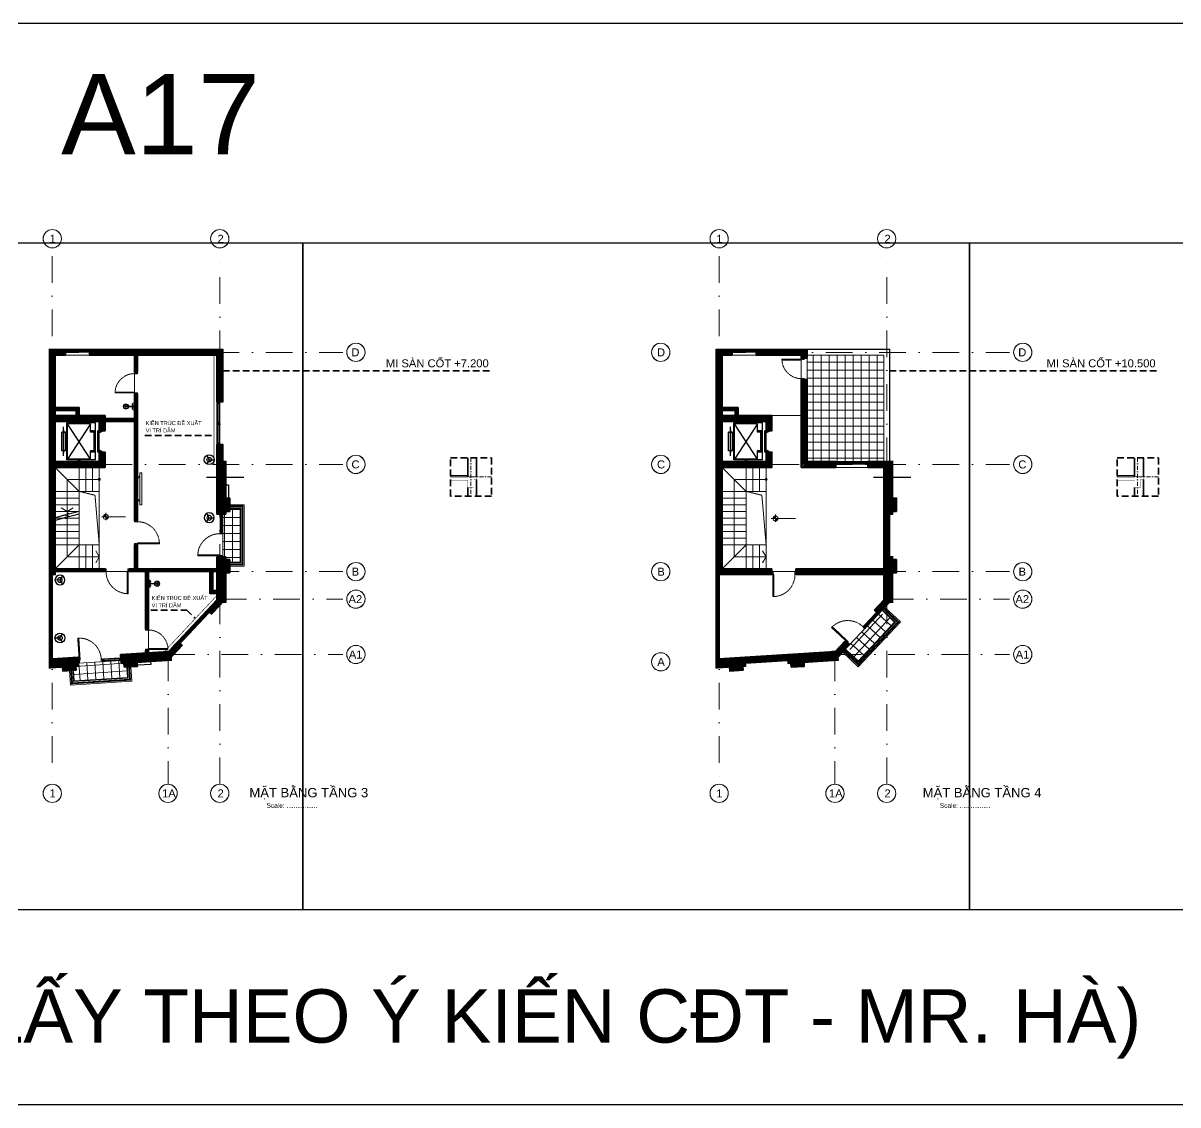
# Model space of a CAD drawing. Header units: millimetres. Extents: x -507089 to 1145492, y -1925330 to 49778.
# Drawn here: x 285213 to 328504, y -207316 to -166770 of the extents above; entities that cross this region are included whole.
import ezdxf
from ezdxf.enums import TextEntityAlignment as Align

# ---------------------------------------------------------------- set-up
doc = ezdxf.new("R2010")
doc.units = ezdxf.units.MM
doc.header["$MEASUREMENT"] = 0
doc.set_wipeout_variables(frame=1)
for name, pattern in [('DASHDOT', [1, 0.5, -0.25, 0, -0.25]), ('DASHED2', [0.375, 0.25, -0.125]), ('HIDDEN', [0.75, 0.5, -0.25])]:
    doc.linetypes.add(name, pattern=pattern)
doc.layers.get('Defpoints').update_dxf_attribs({"color": 6})
for name, color, linetype in [('8', 8, 'Continuous'), ('A-NOITHAT', 252, 'Continuous'), ('Noi that', 252, 'Continuous')]:
    doc.layers.add(name, color=color, linetype=linetype)
for name, color, linetype, lineweight in [('A-_FURT----_NOITHAT', 35, 'Continuous', 5), ('A-COT VACH', 2, 'Continuous', 35), ('A-CUA', 25, 'Continuous', 5), ('A-DIM', 251, 'Continuous', 15), ('A-HATCH', 251, 'Continuous', 5), ('A-HOAN THIEN VUA', 144, 'Continuous', 5), ('A-KY HIEU', 34, 'Continuous', 20), ('A-NET CAT', 214, 'Continuous', 30), ('A-NET KHUAT', 250, 'HIDDEN', 9), ('A-NET MANH', 8, 'Continuous', 9), ('A-NET THAY', 125, 'Continuous', 18), ('A-NOI THAT', 44, 'Continuous', 9), ('A-THIET BI WC', 152, 'Continuous', 9), ('A-TRUC', 251, 'DASHDOT', 5), ('A-TUONG', 7, 'Continuous', 35), ('E-NoiThat', 32, 'Continuous', 9)]:
    doc.layers.add(name, color=color, linetype=linetype, lineweight=lineweight)
doc.layers.add('LUOI GIONG', color=160, linetype='Continuous', plot=False)
doc.layers.get('A-DIM').off()
doc.layers.get('A-NOI THAT').off()
doc.styles.add('A1-arial', font='arial.ttf', dxfattribs={"width": 0.8})
doc.styles.get("Standard").update_dxf_attribs({"font": 'arial.ttf'})

# ---------------------------------------------------------------- blocks, each defined once
blk = doc.blocks.new('cot 220')
at = {"layer": 'A-COT VACH'}
h = blk.add_hatch(color=251, dxfattribs=at)
h.dxf.hatch_style = 1
h.paths.add_polyline_path([(110, 110), (-110, 110), (-110, -110), (110, -110)])
blk.add_lwpolyline([(-110, -110), (110, -110), (110, 110), (-110, 110)], close=True, dxfattribs=at)
blk = doc.blocks.new('AP11B2')
at = {"layer": 'A-NOITHAT'}
for p, q in [((558, 1417), (-568, 1417)), ((-435, 1392), (-435, 1442)), ((-385, 1392), (-385, 1442)), ((-335, 1442), (-385, 1442)), ((-335, 1392), (-385, 1392)), ((360, 1492), (-360, 1492)), ((-360, 1342), (-360, 1492)), ((-335, 1392), (-335, 1442)), ((385, 1442), (335, 1442)), ((335, 1392), (335, 1442)), ((385, 1392), (335, 1392)), ((360, 1342), (360, 1492)), ((385, 1392), (385, 1442)), ((435, 1392), (435, 1442)), ((-725, 166), (-725, 1292)), ((725, 1292), (-725, 1292)), ((-695, 366), (-695, 1262)), ((695, 1262), (-695, 1262)), ((695, 366), (-695, 1262)), ((-695, 366), (695, 1262)), ((360, 1342), (-360, 1342)), ((695, 366), (695, 1262)), ((725, 166), (725, 1292)), ((-850, 757), (-850, 857)), ((-750, 807), (-850, 807)), ((-750, 757), (-750, 857)), ((750, 757), (750, 857)), ((750, 807), (850, 807)), ((850, 757), (850, 857)), ((725, 166), (-725, 166)), ((-360, 366), (-695, 366)), ((-420, 246), (-420, 366)), ((-360, 246), (-420, 246)), ((417, 226), (-417, 226)), ((-417, 186), (-417, 226)), ((417, 186), (-417, 186)), ((417, 79), (-417, 79)), ((-417, 39), (-417, 79)), ((417, 39), (-417, 39)), ((-407, -67), (-407, 25)), ((-367, 25), (-407, 25)), ((-360, 246), (-360, 366)), ((-357, -15), (-357, 15)), ((0, 186), (0, 226)), ((0, 39), (0, 79)), ((357, -15), (357, 15)), ((695, 366), (360, 366)), ((360, 246), (360, 366)), ((420, 246), (360, 246)), ((407, 25), (367, 25)), ((407, -67), (407, 25)), ((417, 186), (417, 226)), ((417, 39), (417, 79)), ((420, 246), (420, 366)), ((-387, -77), (-397, -77)), ((-377, -67), (-377, -25)), ((-367, -25), (-377, -25)), ((377, -25), (367, -25)), ((377, -67), (377, -25)), ((397, -77), (387, -77))]:
    blk.add_line(p, q, dxfattribs=at)
for centre, start, end in [((-367, 15), 0, 90), ((367, 15), 90, 180), ((-397, -67), 180, 270), ((-387, -67), 270, 0), ((-367, -15), 270, 0), ((367, -15), 180, 270), ((387, -67), 180, 270), ((397, -67), 270, 0)]:
    blk.add_arc(centre, 10, start, end, dxfattribs=at)
for p in [(-900, 0), (900, 0)]:
    blk.add_point(p, dxfattribs=at)
blk = doc.blocks.new('cum tm 2')
at = {"layer": 'A-NET THAY'}
blk.add_line((-1650, -1370), (-1650, -570), dxfattribs=at)
at = {"layer": 'A-TUONG'}
for points in [[(0, 0), (-1870, 0), (-1870, -570), (-1650, -570), (-1650, -220), (0, -220)], [(0, -1720), (-1650, -1720), (-1650, -1370), (-1870, -1370), (-1870, -1940), (0, -1940)]]:
    blk.add_lwpolyline(points, dxfattribs=at)
at = {"layer": 'E-NoiThat', "xscale": 0.9583333333333351, "yscale": 0.9583333333333351, "zscale": 0.9583333333333351, "rotation": 270}
blk.add_blockref('AP11B2', (-1674, -970), dxfattribs=at)
blk = doc.blocks.new('*U193')
at = {"layer": 'A-CUA', "color": 32}
for points in [[(60, -40), (45, -40), (45, -18), (0, -18), (0, -40), (0, -40), (0, -82), (0, -82), (0, -103), (45, -103), (45, -82), (60, -82)], [(30, -82), (60, -82), (60, -40), (30, -40)], [(443, -82), (413, -82), (413, -40), (443, -40)], [(473, -82), (457, -82), (457, -40), (473, -40), (473, -18), (427, -18), (427, -40), (443, -40), (443, -82), (427, -82), (427, -103), (473, -103)], [(457, -82), (487, -82), (487, -40), (457, -40)], [(840, -40), (855, -40), (855, -18), (900, -18), (900, -40), (900, -40), (900, -82), (900, -82), (900, -103), (855, -103), (855, -82), (840, -82)], [(870, -82), (840, -82), (840, -40), (870, -40)]]:
    blk.add_lwpolyline(points, close=True, dxfattribs=at)
at = {"layer": 'A-CUA', "color": 37, "lineweight": -2}
for points in [[(45, -18), (427, -18), (427, -40), (45, -40)], [(45, -82), (427, -82), (427, -103), (45, -103)], [(855, -18), (473, -18), (473, -40), (855, -40)], [(855, -82), (473, -82), (473, -103), (855, -103)]]:
    blk.add_lwpolyline(points, close=True, dxfattribs=at)
blk = doc.blocks.new('44')
at = {"layer": '8', "linetype": 'ByBlock'}
for p, q in [((1394251, -169937), (1394364, -169838)), ((1394364, -169838), (1394335, -169691)), ((1394364, -169838), (1394506, -169887))]:
    blk.add_line(p, q, dxfattribs=at)
at = {"layer": 'Noi that'}
for radius in [150, 70]:
    blk.add_circle((1394364, -169838), radius, dxfattribs=at)
blk = doc.blocks.new('cum giuopng ngu 2')
for p, q in [((-408, 768), (-672, 624)), ((-672, 624), (-191, 0)), ((-568, 497), (-568, 240)), ((-191, 0), (-408, 768)), ((-191, -768), (-191, 768)), ((-672, -624), (-191, 0)), ((-520, 192), (-425, 192)), ((-191, 0), (-408, -768)), ((-378, 240), (-378, 265)), ((-568, -497), (-568, -240)), ((-520, -192), (-425, -192)), ((-378, -240), (-378, -265)), ((-408, -768), (-672, -624))]:
    blk.add_line(p, q)
at = {"color": 0}
for points in [[(-575, 1375), (0, 1375), (0, 800), (-575, 800)], [(0, -800), (0, 800), (-2000, 800), (-2000, -800)], [(-575, -1375), (0, -1375), (0, -800), (-575, -800)]]:
    blk.add_lwpolyline(points, close=True, dxfattribs=at)
blk.add_lwpolyline([(-32, -768), (-32, 768), (-1968, 768), (-1968, -768)], close=True)
for centre, start, end in [((-520, 240), 180, 270), ((-425, 240), 270, 0), ((-520, -240), 90, 180), ((-425, -240), 0, 90)]:
    blk.add_arc(centre, 47.6, start, end)
for p, xscale, yscale, zscale, rotation in [((539614, 1654274), 1.238095236366831, 1.238095236366831, 1.238095236366831, 258.8584858480441), ((539614, -1654274), -1.23809523636683, 1.23809523636683, 1.23809523636683, 281.1415141519559)]:
    blk.add_blockref('44', p, dxfattribs=dict(xscale=xscale, yscale=yscale, zscale=zscale, rotation=rotation))
blk = doc.blocks.new('*U192')
blk.add_line((70, -100), (70, -1000))
for points in [[(0, 147), (60, 147), (60, 40), (50, 40), (50, 0), (0, 0)], [(50, 0), (50, -1100), (90, -1100), (90, 0)], [(1200, 147), (1140, 147), (1140, 40), (1150, 40), (1150, 0), (1200, 0)], [(50, -100), (90, -100), (90, -1000), (50, -1000)]]:
    blk.add_lwpolyline(points, close=True)
at = {"linetype": 'HIDDEN'}
blk.add_arc((50, 0), 1100, 270, 0, dxfattribs=at)
blk = doc.blocks.new('*U195')
blk.add_line((-70, 100), (-70, 867))
for points in [[(-50, 0), (-50, 967), (-90, 967), (-90, 0)], [(-50, 100), (-90, 100), (-90, 867), (-50, 867)], [(-1067, -147), (-1007, -147), (-1007, -40), (-1017, -40), (-1017, 0), (-1067, 0)], [(0, -147), (-60, -147), (-60, -40), (-50, -40), (-50, 0), (0, 0)]]:
    blk.add_lwpolyline(points, close=True)
at = {"linetype": 'HIDDEN'}
blk.add_arc((-50, 0), 967, 90, 180, dxfattribs=at)
blk = doc.blocks.new('A$C2A980E36')
at = {"layer": 'A-THIET BI WC', "ltscale": 0.5}
blk.add_lwpolyline([(160, 60), (160, 30, -0.414214), (150, 20), (-150, 20, -0.414214), (-160, 30), (-160, 60, -0.414214), (-150, 70), (150, 70, -0.414214)], format="xyb", close=True, dxfattribs=at)
blk.add_lwpolyline([(-10, 0), (10, 0), (10, 400), (-10, 400)], close=True, dxfattribs=at)
for centre, radius in [((0, 400), 125), ((-85, 90), 20), ((0, 400), 100), ((0, 400), 50), ((85, 90), 20)]:
    blk.add_circle(centre, radius, dxfattribs=at)
blk = doc.blocks.new('*U200')
at = {"layer": 'A-CUA', "color": 32}
for points in [[(60, -40), (45, -40), (45, -18), (0, -18), (0, -40), (0, -40), (0, -82), (0, -82), (0, -103), (45, -103), (45, -82), (60, -82)], [(30, -82), (60, -82), (60, -40), (30, -40)], [(792, -82), (762, -82), (762, -40), (792, -40)], [(822, -82), (807, -82), (807, -40), (822, -40), (822, -18), (777, -18), (777, -40), (792, -40), (792, -82), (777, -82), (777, -103), (822, -103)], [(807, -82), (837, -82), (837, -40), (807, -40)], [(1540, -40), (1555, -40), (1555, -18), (1600, -18), (1600, -40), (1600, -40), (1600, -82), (1600, -82), (1600, -103), (1555, -103), (1555, -82), (1540, -82)], [(1570, -82), (1540, -82), (1540, -40), (1570, -40)]]:
    blk.add_lwpolyline(points, close=True, dxfattribs=at)
at = {"layer": 'A-CUA', "color": 37, "lineweight": -2}
for points in [[(45, -18), (777, -18), (777, -40), (45, -40)], [(45, -82), (777, -82), (777, -103), (45, -103)], [(1555, -18), (822, -18), (822, -40), (1555, -40)], [(1555, -82), (822, -82), (822, -103), (1555, -103)]]:
    blk.add_lwpolyline(points, close=True, dxfattribs=at)
blk = doc.blocks.new('MC COT DAP MAT NGOAI 500X110')
blk.add_wipeout([(0, 0), (500, 0), (500, -150), (0, -150)]).dxf.layer = 'A-TUONG'
at = {"layer": 'A-HATCH'}
h = blk.add_hatch(dxfattribs=at)
h.set_pattern_fill('ANSI31', color=256, scale=300)
h.paths.add_polyline_path([(0, 0), (500, 0), (500, -150), (0, -150)])
at = {"layer": 'A-TUONG'}
blk.add_lwpolyline([(0, -150), (500, -150), (500, 0), (0, 0)], close=True, dxfattribs=at)
blk = doc.blocks.new('*U175')
blk.add_line((70, 100), (70, 1000))
for points in [[(50, 0), (50, 1100), (90, 1100), (90, 0)], [(50, 100), (90, 100), (90, 1000), (50, 1000)], [(0, -147), (60, -147), (60, -40), (50, -40), (50, 0), (0, 0)], [(1200, -147), (1140, -147), (1140, -40), (1150, -40), (1150, 0), (1200, 0)]]:
    blk.add_lwpolyline(points, close=True)
at = {"linetype": 'HIDDEN'}
blk.add_arc((50, 0), 1100, 0, 90, dxfattribs=at)
blk = doc.blocks.new('*U173')
at = {"layer": 'A-CUA', "color": 32}
for points in [[(60, -40), (45, -40), (45, -18), (0, -18), (0, -40), (0, -40), (0, -82), (0, -82), (0, -103), (45, -103), (45, -82), (60, -82)], [(30, -82), (60, -82), (60, -40), (30, -40)], [(640, -40), (655, -40), (655, -18), (700, -18), (700, -40), (700, -40), (700, -82), (700, -82), (700, -103), (655, -103), (655, -82), (640, -82)], [(670, -82), (640, -82), (640, -40), (670, -40)]]:
    blk.add_lwpolyline(points, close=True, dxfattribs=at)
at = {"layer": 'A-CUA', "color": 37, "lineweight": -2}
for points in [[(45, -18), (655, -18), (655, -40), (45, -40)], [(45, -82), (655, -82), (655, -103), (45, -103)]]:
    blk.add_lwpolyline(points, close=True, dxfattribs=at)
blk = doc.blocks.new('BAN CONG T3')
at = {"layer": 'A-NET THAY'}
blk.add_line((600, 110), (2203, 110), dxfattribs=at)
at = {"layer": 'A-TUONG'}
for p, q in [((600, 0), (600, 220)), ((2200, 0), (2200, 220))]:
    blk.add_line(p, q, dxfattribs=at)
at = {"layer": 'A-NET THAY', "xscale": -0.9999999999999999, "rotation": 0.004576705310979466}
blk.add_blockref('MC COT DAP MAT NGOAI 500X110', (500, 0), dxfattribs=at)
at = {"layer": 'A-NET THAY', "rotation": 0.004576705182281501}
blk.add_blockref('MC COT DAP MAT NGOAI 500X110', (2300, 0), dxfattribs=at)
at = {"layer": 'A-HATCH', "ltscale": 100}
h = blk.add_hatch(dxfattribs=at)
h.set_pattern_fill('_USER', color=251, scale=300, angle=90.3567, double=1, pattern_type=0)
h.set_pattern_definition([(90.357, (2200, 0.18), (-299.994, -1.87), []), (180.357, (2200, 0.18), (1.87, -299.994), [])])
h.paths.add_polyline_path([(400, -150), (500, -150), (500, 0), (500, 110), (600, 110), (2200, 110), (2300, 110), (2300, 0), (2300, -110), (2400, -110), (2400, -540), (400, -540)])
at = {"layer": 'A-NET KHUAT', "ltscale": 0.5}
blk.add_lwpolyline([(2500, -150), (2500, -640), (300, -640), (300, -150)], dxfattribs=at)
at = {"layer": 'A-NET MANH'}
for points in [[(2475, -150), (2475, -615), (325, -615), (325, -150)], [(2425, -150), (2425, -565), (375, -565), (375, -150)]]:
    blk.add_lwpolyline(points, dxfattribs=at)
at = {"layer": 'A-NET THAY'}
for points in [[(2550, -150), (2550, -690), (250, -690), (250, -150)], [(2400, -150), (2400, -540), (400, -540), (400, -150)]]:
    blk.add_lwpolyline(points, dxfattribs=at)
at = {"layer": 'Defpoints', "color": 1}
blk.add_lwpolyline([(2800, 0), (3300, 0), (3300, -110), (2800, -110), (2800, 0)], dxfattribs=at)
at = {"layer": 'A-CUA', "extrusion": (0, 0, -1), "xscale": -0.7500000000000003, "yscale": 0.7500000000000006, "zscale": -0.7500000000000003, "rotation": 359.9954232972851}
blk.add_blockref('*U175', (-600, 220), dxfattribs=at)
at = {"layer": 'A-CUA', "xscale": -0.9999999999999999, "rotation": 180.0045767027148}
blk.add_blockref('*U173', (1500, 104), dxfattribs=at)
blk = doc.blocks.new('A$C263B7D15')
at = {"layer": 'E-NoiThat', "ltscale": 0.5}
for p, q in [((-600, 70), (-600, 140)), ((-600, 140), (600, 140)), ((600, 70), (-600, 70)), ((-387, 0), (-485, 70)), ((387, 0), (-387, 0)), ((387, 0), (485, 70)), ((600, 140), (600, 70))]:
    blk.add_line(p, q, dxfattribs=at)
blk = doc.blocks.new('*U196')
blk.add_line((-100, 70), (-1000, 70))
for points in [[(147, 1200), (147, 1140), (40, 1140), (40, 1150), (0, 1150), (0, 1200)], [(0, 50), (-1100, 50), (-1100, 90), (0, 90)], [(-100, 50), (-100, 90), (-1000, 90), (-1000, 50)], [(147, 0), (147, 60), (40, 60), (40, 50), (0, 50), (0, 0)]]:
    blk.add_lwpolyline(points, close=True)
at = {"linetype": 'HIDDEN'}
blk.add_arc((0, 50), 1100, 90, 180, dxfattribs=at)
blk = doc.blocks.new('*U197')
blk.add_line((100, 70), (867, 70))
for points in [[(-147, 1067), (-147, 1007), (-40, 1007), (-40, 1017), (0, 1017), (0, 1067)], [(-147, 0), (-147, 60), (-40, 60), (-40, 50), (0, 50), (0, 0)], [(0, 50), (967, 50), (967, 90), (0, 90)], [(100, 50), (100, 90), (867, 90), (867, 50)]]:
    blk.add_lwpolyline(points, close=True)
at = {"linetype": 'HIDDEN'}
blk.add_arc((0, 50), 967, 360, 90, dxfattribs=at)
blk = doc.blocks.new('*U203')
blk.add_line((-70, -100), (-70, -1000))
for points in [[(-1200, 147), (-1140, 147), (-1140, 40), (-1150, 40), (-1150, 0), (-1200, 0)], [(0, 147), (-60, 147), (-60, 40), (-50, 40), (-50, 0), (0, 0)], [(-50, 0), (-50, -1100), (-90, -1100), (-90, 0)], [(-50, -100), (-90, -100), (-90, -1000), (-50, -1000)]]:
    blk.add_lwpolyline(points, close=True)
at = {"linetype": 'HIDDEN'}
blk.add_arc((-50, 0), 1100, 180, 270, dxfattribs=at)
blk = doc.blocks.new('*U201')
blk.add_line((100, -70), (867, -70))
for points in [[(-147, 0), (-147, -60), (-40, -60), (-40, -50), (0, -50), (0, 0)], [(0, -50), (967, -50), (967, -90), (0, -90)], [(100, -50), (100, -90), (867, -90), (867, -50)], [(-147, -1067), (-147, -1007), (-40, -1007), (-40, -1017), (0, -1017), (0, -1067)]]:
    blk.add_lwpolyline(points, close=True)
at = {"linetype": 'HIDDEN'}
blk.add_arc((0, -50), 967, 270, 0, dxfattribs=at)
blk = doc.blocks.new('*U194')
at = {"layer": 'A-CUA', "color": 32}
for points in [[(60, -40), (45, -40), (45, -18), (0, -18), (0, -40), (0, -40), (0, -82), (0, -82), (0, -103), (45, -103), (45, -82), (60, -82)], [(30, -82), (60, -82), (60, -40), (30, -40)], [(593, -82), (563, -82), (563, -40), (593, -40)], [(623, -82), (607, -82), (607, -40), (623, -40), (623, -18), (577, -18), (577, -40), (593, -40), (593, -82), (577, -82), (577, -103), (623, -103)], [(607, -82), (637, -82), (637, -40), (607, -40)], [(1140, -40), (1155, -40), (1155, -18), (1200, -18), (1200, -40), (1200, -40), (1200, -82), (1200, -82), (1200, -103), (1155, -103), (1155, -82), (1140, -82)], [(1170, -82), (1140, -82), (1140, -40), (1170, -40)]]:
    blk.add_lwpolyline(points, close=True, dxfattribs=at)
at = {"layer": 'A-CUA', "color": 37, "lineweight": -2}
for points in [[(45, -18), (577, -18), (577, -40), (45, -40)], [(45, -82), (577, -82), (577, -103), (45, -103)], [(1155, -18), (623, -18), (623, -40), (1155, -40)], [(1155, -82), (623, -82), (623, -103), (1155, -103)]]:
    blk.add_lwpolyline(points, close=True, dxfattribs=at)
blk = doc.blocks.new('Drawing Title - Metric')
at = {"style": 'A1-arial', "flags": 8}
blk.add_attdef('VIEWNAME', text='', height=4, dxfattribs=at).set_placement((25.62, -12.99), align=Align.BOTTOM_LEFT)
blk.add_attdef('VPSCALE', text='', height=2, dxfattribs=at).set_placement((54.7, -14.31), align=Align.TOP_RIGHT)
blk = doc.blocks.new('cotMB')
h = blk.add_hatch(color=256)
h.paths.add_polyline_path([(0, 156, 0.414214), (-156, 0), (0, 0)])
h.paths.add_polyline_path([(156, 0), (0, 0), (0, -156, 0.414214)])
for p, q in [((-256, 0), (1244, 0)), ((0, 256), (0, -206))]:
    blk.add_line(p, q)
blk.add_circle((0, 0), 156)
at = {"color": 6, "style": 'A1-arial'}
for tag, p in [('%%P0.000', (200, 85)), ('-0.050', (200, -317))]:
    blk.add_attdef(tag, p, '', height=250, dxfattribs=at)
blk = doc.blocks.new('Tag - Metric')
blk.add_lwpolyline([(0, 3.44), (-1.1, 3.26), (-2.06, 2.76), (-2.71, 2.12), (-3.13, 1.43), (-3.37, 0.73), (-3.44, 0), (-3.3, -0.99), (-2.83, -1.96), (-2.11, -2.72), (-1.16, -3.24), (0, -3.44), (1.28, -3.19), (2.29, -2.57), (2.96, -1.75), (3.33, -0.88), (3.44, 0), (3.34, 0.84), (3.08, 1.53), (2.65, 2.2), (1.84, 2.91), (1.07, 3.27), (0, 3.44)], close=True)
blk.add_circle((0, 0), 3.44)
at = {"style": 'A1-arial', "flags": 8}
blk.add_attdef('1', text='', height=3, dxfattribs=at).set_placement((0, 0), align=Align.MIDDLE_CENTER)

msp = doc.modelspace()

# ---------------------------------------------------------------- hatches: boundary and pattern name
at = {"layer": 'A-HATCH'}
h = msp.add_hatch(dxfattribs=at)
h.set_pattern_fill('ANSI31', color=256, scale=300)
h.set_pattern_definition([(45, (292707.135, -183648.953), (-26.5165, 26.5165), [])])
h.paths.add_polyline_path([(292807, -183200), (292697, -183200), (292697, -182570), (292477, -182570), (292477, -185170), (292807, -185170)])
h.paths.add_polyline_path([(286417, -179220), (286797, -179220), (286797, -179000), (286197, -179000), (286197, -190828), (286197, -190938), (287294, -190868), (287281, -190649), (287274, -190539), (286307, -190600), (286307, -187440), (286417, -187440)])
h.paths.add_polyline_path([(292697, -179000), (287697, -179000), (287697, -179220), (292477, -179220), (292477, -180970), (292697, -180970)])
h.paths.add_polyline_path([(289497, -179220), (289387, -179220), (289387, -179870), (289497, -179870)], flags=17)
h.paths.add_polyline_path([(288287, -181480), (286417, -181480), (286417, -181700), (288067, -181700), (288067, -182050), (288287, -182050)])
h.paths.add_polyline_path([(289497, -180670), (289387, -180670), (289387, -181590), (288287, -181590), (288287, -181700), (289387, -181700), (289387, -185420), (289497, -185420)])
h.paths.add_polyline_path([(287317, -181180), (286417, -181180), (286417, -181290), (287207, -181290), (287207, -181480), (287317, -181480)])
h.paths.add_polyline_path([(288287, -182850), (288067, -182850), (288067, -183200), (286417, -183200), (286417, -183420), (288287, -183420)])
h.paths.add_polyline_path([(288287, -187220), (286417, -187220), (286417, -187330), (288287, -187330)])
h.paths.add_polyline_path([(292477, -187220), (289187, -187220), (289187, -187330), (289807, -187330), (289807, -189480), (289917, -189480), (289917, -187330), (292477, -187330)])
h.paths.add_polyline_path([(289497, -186320), (289387, -186320), (289387, -187220), (289497, -187220)])
h.paths.add_polyline_path([(292807, -186770), (292587, -186770), (292477, -186770), (292477, -188387), (292115, -188773), (292276, -188923), (292697, -188474), (292807, -188474)])
h.paths.add_polyline_path([(292327, -187330), (292217, -187330), (292217, -188150), (292477, -188150), (292477, -188040), (292327, -188040)], flags=17)
h.paths.add_polyline_path([(290759, -190539), (291181, -190090), (291020, -189939), (290658, -190325), (288870, -190438), (288891, -190767), (290766, -190649)])
h.paths.add_polyline_path([(289917, -190280), (289807, -190280), (289807, -190379), (289917, -190372)], flags=17)
h = msp.add_hatch(dxfattribs=at)
h.set_pattern_fill('ANSI31', color=256, scale=300)
h.paths.add_polyline_path([(311417, -179220), (311797, -179220), (311797, -179000), (311197, -179000), (311197, -190828), (311197, -190938), (312294, -190868), (312274, -190539), (311307, -190600), (311307, -187440), (311417, -187440)])
h.paths.add_polyline_path([(313287, -187220), (311417, -187220), (311417, -187440), (313287, -187440)])
h.paths.add_polyline_path([(317477, -187220), (314187, -187220), (314187, -187440), (317477, -187440)])
h.paths.add_polyline_path([(316181, -190090), (316020, -189939), (315658, -190325), (313870, -190438), (313891, -190767), (315766, -190649), (315759, -190539)])
h.paths.add_polyline_path([(313870, -190438), (312274, -190539), (312287, -190759), (313884, -190657)])
h.paths.add_polyline_path([(317807, -186770), (317697, -186770), (317697, -185170), (317807, -185170), (317807, -183200), (317697, -183200), (316877, -183200), (316877, -183420), (317477, -183420), (317477, -185170), (317477, -186770), (317477, -188387), (317115, -188773), (317276, -188923), (317697, -188474), (317807, -188474)])
h.paths.add_polyline_path([(315677, -183200), (314607, -183200), (314607, -180130), (314387, -180130), (314387, -183420), (315677, -183420)])
h.paths.add_polyline_path([(313287, -182850), (313067, -182850), (313067, -183200), (311417, -183200), (311417, -183420), (313287, -183420)])
h.paths.add_polyline_path([(313287, -181480), (311417, -181480), (311417, -181700), (313067, -181700), (313067, -182050), (313287, -182050)])
h.paths.add_polyline_path([(312017, -181180), (311417, -181180), (311417, -181290), (311907, -181290), (311907, -181480), (312017, -181480)], flags=17)
h.paths.add_polyline_path([(314607, -179000), (312697, -179000), (312697, -179220), (314387, -179220), (314387, -179330), (314607, -179330)])
h = msp.add_hatch(dxfattribs=at)
h.set_pattern_fill('SQRTMPLT', color=256, scale=300, pattern_type=2)
h.set_pattern_definition([(0, (106029.8, 84820.52), (0, 300), []), (90, (106029.8, 84820.52), (-300, 2e-14), [])])
h.paths.add_polyline_path([(317477, -179220), (314607, -179220), (314607, -179330), (314607, -180130), (314607, -183200), (317477, -183200)])
at = {"layer": 'A-HATCH', "ltscale": 100}
h = msp.add_hatch(dxfattribs=at)
h.set_pattern_fill('_USER', color=251, scale=300, angle=137.1616, double=1, pattern_type=0)
h.set_pattern_definition([(137.162, (317355.9, -188998.6), (-203.98, -219.982), []), (227.162, (317355.9, -188998.6), (219.982, -203.98), [])])
h.paths.add_polyline_path([(317344, -188850), (316112, -190163), (316302, -190341), (316233, -190414), (316518, -190681), (317886, -189222), (317573, -188928), (317505, -189001)])

# ---------------------------------------------------------------- linework, layer by layer
at = {"layer": 'A-HOAN THIEN VUA'}
for points in [[(301233, -183727), (301883, -183727), (301883, -183777), (301233, -183777)], [(326233, -183727), (326883, -183727), (326883, -183777), (326233, -183777)]]:
    msp.add_lwpolyline(points, dxfattribs=at)
at = {"layer": 'A-NET CAT', "const_width": 10}
for points in [[(301233, -183777), (302213, -183777), (302213, -183877), (302103, -183877), (302103, -184177), (301883, -184177), (301883, -183897), (301233, -183897)], [(326233, -183777), (327213, -183777), (327213, -183877), (327103, -183877), (327103, -184177), (326883, -184177), (326883, -183897), (326233, -183897)]]:
    msp.add_lwpolyline(points, dxfattribs=at)
at = {"layer": 'A-NET CAT'}
for points in [[(287317, -185070), (286914, -185178), (286901, -185130), (286831, -185252), (286818, -185204), (286418, -185311)], [(287317, -185170), (286914, -185278), (286901, -185230), (286831, -185352), (286818, -185304), (286418, -185411)]]:
    msp.add_lwpolyline(points, dxfattribs=at)
at = {"layer": 'A-NET KHUAT', "ltscale": 0.5}
for points in [[(288067, -186320), (287908, -184467), (287317, -184320)], [(313067, -186320), (312908, -184467), (312317, -184320)], [(317481, -188705), (318028, -189218), (316522, -190822), (315975, -190309)]]:
    msp.add_lwpolyline(points, dxfattribs=at)
at = {"layer": 'A-NET MANH'}
for points in [[(317464, -188723), (317992, -189219), (316521, -190787), (315992, -190290)], [(317430, -188759), (317922, -189221), (316519, -190716), (316027, -190254)]]:
    msp.add_lwpolyline(points, dxfattribs=at)
at = {"layer": 'A-NET THAY'}
for p, q in [((287697, -179000), (286797, -179000)), ((286797, -179220), (287697, -179220)), ((312697, -179000), (311797, -179000)), ((311797, -179220), (312697, -179220)), ((314387, -180130), (314387, -179330)), ((314607, -180130), (314607, -179330)), ((289387, -180670), (289387, -179870)), ((313287, -181480), (314387, -181480)), ((287317, -184320), (286417, -183420)), ((287317, -183420), (287317, -187220)), ((287567, -183420), (287567, -184320)), ((287817, -183420), (287817, -184320)), ((288067, -183420), (288067, -184320)), ((312317, -184320), (311417, -183420)), ((312317, -183420), (312317, -187220)), ((312567, -183420), (312567, -184320)), ((312817, -183420), (312817, -184320)), ((313067, -183420), (313067, -184320)), ((316877, -183200), (315677, -183200)), ((315677, -183420), (316877, -183420)), ((288067, -184320), (286417, -184320)), ((288067, -186320), (288067, -184320)), ((313067, -184320), (311417, -184320)), ((313067, -186320), (313067, -184320)), ((287317, -184570), (286417, -184570)), ((287317, -184820), (286417, -184820)), ((312317, -184570), (311417, -184570)), ((312317, -184820), (311417, -184820)), ((287317, -185070), (286417, -185070)), ((312317, -185070), (311417, -185070)), ((287317, -185320), (286417, -185320)), ((287317, -185570), (286417, -185570)), ((312317, -185320), (311417, -185320)), ((312317, -185570), (311417, -185570)), ((287317, -185820), (286417, -185820)), ((287317, -186070), (286417, -186070)), ((312317, -185820), (311417, -185820)), ((312317, -186070), (311417, -186070)), ((288067, -186320), (286417, -186320)), ((287317, -186320), (286417, -187220)), ((287567, -186320), (287567, -187220)), ((287817, -186320), (287817, -187220)), ((288067, -186320), (288067, -187220)), ((313067, -186320), (311417, -186320)), ((312317, -186320), (311417, -187220)), ((312567, -186320), (312567, -187220)), ((312817, -186320), (312817, -187220)), ((313067, -186320), (313067, -187220)), ((292115, -188773), (291020, -189939)), ((291100, -190015), (292196, -188848)), ((316181, -190090), (317276, -188923)), ((289917, -189480), (289917, -190280))]:
    msp.add_line(p, q, dxfattribs=at)
at = {"layer": 'A-NET THAY', "ltscale": 100}
for p, q in [((292477, -180970), (292477, -182570)), ((292587, -180970), (292587, -182570))]:
    msp.add_line(p, q, dxfattribs=at)
at = {"layer": 'A-NET THAY', "color": 251, "ltscale": 10}
for p, q in [((286867, -186770), (286867, -183870)), ((288067, -183870), (286867, -183870)), ((311867, -186770), (311867, -183870)), ((313067, -183870), (311867, -183870)), ((288067, -186770), (286867, -186770)), ((313067, -186770), (311867, -186770))]:
    msp.add_line(p, q, dxfattribs=at)
at = {"layer": 'A-NET THAY'}
for points in [[(317697, -183200), (317697, -179000), (314607, -179000)], [(317477, -183200), (317477, -179220), (314607, -179220)], [(317515, -188668), (318099, -189216), (316524, -190893), (315941, -190345)], [(317413, -188778), (317886, -189222), (316518, -190681), (316044, -190236)]]:
    msp.add_lwpolyline(points, dxfattribs=at)
at = {"layer": 'A-NET THAY', "ltscale": 10}
msp.add_lwpolyline([(286643, -184940), (286867, -185070), (287092, -184940)], dxfattribs=at)
at = {"layer": 'A-NET THAY', "color": 251, "ltscale": 10}
for points in [[(287937, -186546), (288067, -186770), (287937, -186994)], [(312937, -186546), (313067, -186770), (312937, -186994)]]:
    msp.add_lwpolyline(points, dxfattribs=at)
at = {"layer": 'A-NET THAY', "ltscale": 10}
for centre in [(288067, -183870), (313067, -183870)]:
    msp.add_circle(centre, 41.2, dxfattribs=at)
at = {"layer": 'A-TRUC', "ltscale": 2000}
for p, q in [((286307, -175500), (286307, -195297)), ((292587, -195297), (292587, -175500)), ((311307, -175500), (311307, -195297)), ((317587, -195297), (317587, -175500)), ((286307, -179110), (297197, -179110)), ((311307, -179110), (322197, -179110)), ((286307, -183310), (297197, -183310)), ((311307, -183310), (322197, -183310)), ((286307, -187330), (297197, -187330)), ((311307, -187330), (322197, -187330)), ((292587, -188360), (297197, -188360)), ((317587, -188360), (322197, -188360)), ((290647, -190435), (290647, -195297)), ((290647, -190435), (297197, -190435)), ((315647, -190435), (315647, -195297)), ((315647, -190435), (322197, -190435))]:
    msp.add_line(p, q, dxfattribs=at)
at = {"layer": 'A-TRUC', "linetype": 'DASHDOT', "ltscale": 300}
for p, q in [((301993, -183063), (301993, -184499)), ((326993, -183063), (326993, -184499)), ((302777, -183777), (301233, -183777)), ((327777, -183777), (326233, -183777))]:
    msp.add_line(p, q, dxfattribs=at)
at = {"layer": 'A-TUONG'}
for p, q in [((286797, -179000), (286797, -179220)), ((287697, -179000), (287697, -179220)), ((289387, -179870), (289387, -179220)), ((289497, -179220), (289497, -179870)), ((311797, -179000), (311797, -179220)), ((312697, -179000), (312697, -179220)), ((314387, -179330), (314387, -179220)), ((314607, -179000), (314607, -179330)), ((314607, -179330), (314387, -179330)), ((289497, -179870), (289387, -179870)), ((314607, -180130), (314387, -180130)), ((314387, -180130), (314387, -183420)), ((314607, -183200), (314607, -180130)), ((289497, -180670), (289387, -180670)), ((289387, -180670), (289387, -181590)), ((289497, -185420), (289497, -180670)), ((292477, -180970), (292697, -180970)), ((289387, -181590), (288287, -181590)), ((288287, -181700), (289387, -181700)), ((289387, -181700), (289387, -185420)), ((292477, -182570), (292697, -182570)), ((301883, -183063), (301883, -183777)), ((302213, -183063), (302213, -183777)), ((326883, -183063), (326883, -183777)), ((327213, -183063), (327213, -183777)), ((315677, -183420), (314387, -183420)), ((315677, -183200), (314607, -183200)), ((315677, -183200), (315677, -183420)), ((317697, -183200), (316877, -183200)), ((316877, -183200), (316877, -183420)), ((317477, -183420), (316877, -183420)), ((302213, -183877), (302213, -184499)), ((327213, -183877), (327213, -184499)), ((301883, -184177), (301883, -184499)), ((326883, -184177), (326883, -184499)), ((292477, -185170), (292807, -185170)), ((317477, -186770), (317477, -185170)), ((317697, -185170), (317807, -185170)), ((317697, -186770), (317697, -185170)), ((289387, -185420), (289497, -185420)), ((289387, -186320), (289387, -187220)), ((289497, -186320), (289387, -186320)), ((289497, -187220), (289497, -186320)), ((292477, -186770), (292807, -186770)), ((317697, -186770), (317807, -186770)), ((288287, -187220), (286417, -187220)), ((286417, -187330), (288287, -187330)), ((288287, -187330), (288287, -187220)), ((289187, -187220), (289187, -187330)), ((292477, -187220), (289187, -187220)), ((289187, -187330), (289807, -187330)), ((289807, -187330), (289807, -189480)), ((289917, -189480), (289917, -187330)), ((289917, -187330), (292477, -187330)), ((313287, -187220), (311417, -187220)), ((311417, -187440), (313287, -187440)), ((313287, -187440), (313287, -187220)), ((314187, -187220), (314187, -187440)), ((317477, -187220), (314187, -187220)), ((314187, -187440), (317477, -187440)), ((292276, -188923), (292115, -188773)), ((317276, -188923), (317115, -188773)), ((289807, -189480), (289917, -189480)), ((291181, -190090), (291020, -189939)), ((316181, -190090), (316020, -189939)), ((288870, -190438, 0), (288891, -190767, 0)), ((312274, -190539), (313870, -190438, 0)), ((313870, -190438, 0), (313891, -190767, 0)), ((287294, -190868, 0), (287274, -190539)), ((312294, -190868, 0), (312274, -190539)), ((312288, -190759), (313884, -190657, 0))]:
    msp.add_line(p, q, dxfattribs=at)
for points in [[(286197, -179000), (286197, -190828)], [(286797, -179000), (286197, -179000)], [(286797, -179220), (286417, -179220), (286417, -187440), (286307, -187440), (286307, -190600), (287274, -190539)], [(292697, -180970), (292697, -179000), (287697, -179000)], [(292477, -180970), (292477, -179220), (287697, -179220)], [(311197, -179000), (311197, -190828)], [(311797, -179000), (311197, -179000)], [(311797, -179220), (311417, -179220), (311417, -187440), (311307, -187440), (311307, -190600), (312274, -190539)], [(314607, -179000), (312697, -179000)], [(314387, -179220), (312697, -179220)], [(286417, -181180), (287317, -181180), (287317, -181480)], [(286417, -181290), (287207, -181290), (287207, -181480)], [(311417, -181180), (312017, -181180), (312017, -181480)], [(311417, -181290), (311907, -181290), (311907, -181480)], [(292477, -185170), (292477, -182570)], [(292697, -183200), (292697, -182570)], [(292807, -185170), (292807, -183200), (292697, -183200)], [(317477, -185170), (317477, -183420)], [(317807, -185170), (317807, -183200), (317697, -183200)], [(292115, -188773), (292477, -188387), (292477, -186770)], [(292697, -188474), (292807, -188474), (292807, -186770)], [(317115, -188773), (317477, -188387), (317477, -186770)], [(317697, -188474), (317807, -188474), (317807, -186770)], [(292217, -187330), (292217, -188150), (292477, -188150)], [(292327, -187330), (292327, -188040), (292477, -188040)], [(292276, -188923), (292697, -188474)], [(317276, -188923), (317697, -188474)], [(288870, -190438), (290658, -190325), (291020, -189939)], [(313870, -190438), (315658, -190325), (316020, -189939)], [(289807, -190379), (289807, -190280), (289917, -190280), (289917, -190372)], [(290759, -190539), (291181, -190090)], [(315759, -190539), (316181, -190090)], [(286197, -190828), (286197, -190938), (287294, -190868)], [(288891, -190767), (290766, -190649), (290759, -190539)], [(311197, -190828), (311197, -190938), (312294, -190868)], [(313891, -190767), (315766, -190649), (315759, -190539)]]:
    msp.add_lwpolyline(points, dxfattribs=at)
at = {"layer": 'A-TUONG', "color": 5, "linetype": 'DASHED2', "ltscale": 1000, "const_width": 20}
msp.add_lwpolyline([(292367, -183310), (292587, -183310), (292587, -179110), (292367, -179110)], close=True, dxfattribs=at)
at = {"layer": 'A-TUONG', "color": 2, "linetype": 'DASHED2', "ltscale": 1000}
for points in [[(292697, -179805), (302787, -179805)], [(317697, -179805), (327787, -179805)]]:
    msp.add_lwpolyline(points, dxfattribs=at)
at = {"layer": 'A-TUONG', "color": 5, "linetype": 'DASHED2', "ltscale": 1000}
for points in [[(289776, -182225), (292367, -182225)], [(289998, -188777), (291346, -188777), (291673, -189084)]]:
    msp.add_lwpolyline(points, dxfattribs=at)
at = {"layer": 'A-TUONG', "linetype": 'DASHED2', "ltscale": 1000}
for points in [[(301233, -183063), (302777, -183063), (302777, -184499), (301233, -184499)], [(326233, -183063), (327777, -183063), (327777, -184499), (326233, -184499)]]:
    msp.add_lwpolyline(points, close=True, dxfattribs=at)
at = {"layer": 'A-TUONG', "color": 5, "linetype": 'DASHED2', "ltscale": 1000, "const_width": 20, "elevation": 0}
msp.add_lwpolyline([(290518, -190314), (290678, -190464), (292623, -188393), (292462, -188242)], close=True, dxfattribs=at)
at = {"layer": 'LUOI GIONG'}
for points in [[(270697, -175000), (295697, -175000), (295697, -200000), (270697, -200000)], [(295697, -175000), (320697, -175000), (320697, -200000), (295697, -200000)], [(320697, -175000), (345697, -175000), (345697, -200000), (320697, -200000)]]:
    msp.add_lwpolyline(points, close=True, dxfattribs=at)

# ---------------------------------------------------------------- block references
at = {"layer": 'A-_FURT----_NOITHAT', "xscale": -0.8, "yscale": 0.8, "zscale": 0.8}
for p, rotation in [((289387, -181140), 90), ((289917, -187780), 270)]:
    msp.add_blockref('A$C2A980E36', p, dxfattribs=dict(at, rotation=rotation))
at = {"layer": 'A-_FURT----_NOITHAT', "xscale": -1, "rotation": 270}
msp.add_blockref('A$C263B7D15', (289518, -184220), dxfattribs=at)
at = {"layer": 'A-COT VACH', "xscale": -1}
for p in [(286307, -179110), (292587, -179110), (311307, -179110), (286307, -181590), (288177, -181590), (311307, -181590), (313177, -181590), (286307, -183310), (288177, -183310), (292587, -183310), (311307, -183310), (313177, -183310), (317587, -183310), (286307, -187330), (292587, -187330), (311307, -187330), (317587, -187330), (292587, -188360), (317587, -188360), (290647, -190435), (315647, -190435), (286307, -190710), (311307, -190710)]:
    msp.add_blockref('cot 220', p, dxfattribs=at)
at = {"layer": 'A-CUA'}
for name, p in [('*U193', (286797, -179000)), ('*U193', (311797, -179000)), ('*U194', (315677, -183200))]:
    msp.add_blockref(name, p, dxfattribs=at)
at = {"layer": 'A-CUA', "extrusion": (0, 0, -1), "xscale": 0.7500000000000002, "yscale": 0.7500000000000002, "zscale": -0.7500000000000002}
for name, p in [('*U201', (-314387, -179330)), ('*U197', (-289387, -180670)), ('*U196', (-289497, -186320)), ('*U192', (-289187, -187330)), ('*U203', (-313287, -187440))]:
    msp.add_blockref(name, p, dxfattribs=at)
at = {"layer": 'A-CUA', "xscale": -1}
for name, p, rotation in [('*U200', (292587, -182570), 270), ('*U200', (291114, -190027), 226.8094402161387), ('*U173', (316801, -189438), 226.8094402267186)]:
    msp.add_blockref(name, p, dxfattribs=dict(at, rotation=rotation))
at = {"layer": 'A-CUA', "extrusion": (0, 0, -1)}
for name, p, xscale, yscale, zscale, rotation in [('*U175', (-316100, -190015), -0.7500000000000001, 0.7500000000000006, -0.7500000000000001, 313.1905597732813), ('*U195', (-289917, -190280), -0.7500000000000002, 0.7500000000000002, -0.7500000000000002, 90)]:
    msp.add_blockref(name, p, dxfattribs=dict(at, xscale=xscale, yscale=yscale, zscale=zscale, rotation=rotation))
at = {"layer": 'A-KY HIEU', "xscale": 0.6000001304413576, "yscale": 0.6000001304413576, "zscale": 0.6000001304413576}
for p in [(288311, -185278), (313416, -185336)]:
    msp.add_blockref('cotMB', p, dxfattribs=at)
at = {"layer": 'A-KY HIEU', "xscale": 87.5, "yscale": 87.5, "zscale": 87.5}
for p, values in [((291454, -194756), {'VPSCALE': 'Scale: .................', 'VIEWNAME': 'MẶT BẰNG TẦNG 3'}), ((316695, -194756), {'VPSCALE': 'Scale: .................', 'VIEWNAME': 'MẶT BẰNG TẦNG 4'})]:
    msp.add_blockref('Drawing Title - Metric', p, dxfattribs=at).add_auto_attribs(values)
at = {"layer": 'A-NOI THAT', "xscale": -1}
msp.add_blockref('cum giuopng ngu 2', (286307, -188730), dxfattribs=at)
at = {"layer": 'A-TUONG', "xscale": -1}
for p in [(286417, -181480), (311417, -181480)]:
    msp.add_blockref('cum tm 2', p, dxfattribs=at)

# ---------------------------------------------------------------- texts
at = {"layer": 'A-TUONG', "linetype": 'DASHED2', "ltscale": 1000}
for s, height, p in [('A17', 3000, (294096, -171683)), ('MI SÀN CỐT +7.200', 300, (302668, -179671)), ('MI SÀN CỐT +10.500', 300, (327668, -179671)), ('HỐ PIT THANG MÁY SÂU 1250MM (LẤY THEO Ý KIẾN CĐT - MR. HÀ)', 2000, (327130, -204982))]:
    msp.add_text(s, height=height, dxfattribs=at).set_placement(p, align=Align.RIGHT)
for s, p in [('KIẾN TRÚC ĐỀ XUẤT', (289809, -181838)), ('VỊ TRÍ DẦM', (289809, -182113)), ('KIẾN TRÚC ĐỀ XUẤT', (290031, -188390)), ('VỊ TRÍ DẦM', (290031, -188665))]:
    msp.add_text(s, height=150, dxfattribs=at).set_placement(p)

# ---------------------------------------------------------------- next in the draw order: block references
at = {"layer": 'A-DIM'}
for p, rotation in [((292807, -187370), 89.99542203355409), ((286696, -190906), 3.614302447835997)]:
    msp.add_blockref('BAN CONG T3', p, dxfattribs=dict(at, rotation=rotation))
at = {"layer": 'A-KY HIEU'}
ref = msp.add_blockref('Tag - Metric', (286307, -174852), dxfattribs=dict(at, xscale=99.58624542824019, yscale=99.58624542824019, zscale=99.58624542824019, rotation=180))
ref.add_attrib('DETAIL#', '1', dxfattribs={"layer": '0', "height": 300, "style": 'A1-arial'}).set_placement((286317, -174853), align=Align.MIDDLE_CENTER)
ref = msp.add_blockref('Tag - Metric', (292587, -174852), dxfattribs=dict(at, xscale=99.58624542824019, yscale=99.58624542824019, zscale=99.58624542824019, rotation=180))
ref.add_attrib('DETAIL#', '2', dxfattribs={"layer": '0', "height": 300, "style": 'A1-arial'}).set_placement((292619, -174853), align=Align.MIDDLE_CENTER)
ref = msp.add_blockref('Tag - Metric', (311307, -174852), dxfattribs=dict(at, xscale=99.58624542824019, yscale=99.58624542824019, zscale=99.58624542824019, rotation=180))
ref.add_attrib('DETAIL#', '1', dxfattribs={"layer": '0', "height": 300, "style": 'A1-arial'}).set_placement((311317, -174853), align=Align.MIDDLE_CENTER)
ref = msp.add_blockref('Tag - Metric', (317587, -174852), dxfattribs=dict(at, xscale=99.58624542824019, yscale=99.58624542824019, zscale=99.58624542824019, rotation=180))
ref.add_attrib('DETAIL#', '2', dxfattribs={"layer": '0', "height": 300, "style": 'A1-arial'}).set_placement((317619, -174853), align=Align.MIDDLE_CENTER)
ref = msp.add_blockref('Tag - Metric', (297689, -179110), dxfattribs=dict(at, xscale=99.58624542824019, yscale=99.58624542824019, zscale=99.58624542824019))
ref.add_attrib('DETAIL#', 'D', dxfattribs={"layer": '0', "height": 300, "style": 'A1-arial'}).set_placement((297669, -179110), align=Align.MIDDLE_CENTER)
ref = msp.add_blockref('Tag - Metric', (309118, -179110), dxfattribs=dict(at, xscale=-99.58624542824019, yscale=99.58624542824019, zscale=99.58624542824019))
ref.add_attrib('DETAIL#', 'D', dxfattribs={"layer": '0', "height": 300, "style": 'A1-arial'}).set_placement((309128, -179110), align=Align.MIDDLE_CENTER)
ref = msp.add_blockref('Tag - Metric', (322689, -179110), dxfattribs=dict(at, xscale=99.58624542824019, yscale=99.58624542824019, zscale=99.58624542824019))
ref.add_attrib('DETAIL#', 'D', dxfattribs={"layer": '0', "height": 300, "style": 'A1-arial'}).set_placement((322669, -179110), align=Align.MIDDLE_CENTER)
ref = msp.add_blockref('Tag - Metric', (297689, -183310), dxfattribs=dict(at, xscale=99.58624542824019, yscale=99.58624542824019, zscale=99.58624542824019))
ref.add_attrib('DETAIL#', 'C', dxfattribs={"layer": '0', "height": 300, "style": 'A1-arial'}).set_placement((297674, -183310), align=Align.MIDDLE_CENTER)
ref = msp.add_blockref('Tag - Metric', (309118, -183310), dxfattribs=dict(at, xscale=-99.58624542824019, yscale=99.58624542824019, zscale=99.58624542824019))
ref.add_attrib('DETAIL#', 'C', dxfattribs={"layer": '0', "height": 300, "style": 'A1-arial'}).set_placement((309128, -183310), align=Align.MIDDLE_CENTER)
ref = msp.add_blockref('Tag - Metric', (322689, -183310), dxfattribs=dict(at, xscale=99.58624542824019, yscale=99.58624542824019, zscale=99.58624542824019))
ref.add_attrib('DETAIL#', 'C', dxfattribs={"layer": '0', "height": 300, "style": 'A1-arial'}).set_placement((322674, -183310), align=Align.MIDDLE_CENTER)
ref = msp.add_blockref('Tag - Metric', (297689, -187330), dxfattribs=dict(at, xscale=99.58624542824019, yscale=99.58624542824019, zscale=99.58624542824019))
ref.add_attrib('DETAIL#', 'B', dxfattribs={"layer": '0', "height": 300, "style": 'A1-arial'}).set_placement((297670, -187330), align=Align.MIDDLE_CENTER)
ref = msp.add_blockref('Tag - Metric', (309118, -187330), dxfattribs=dict(at, xscale=-99.58624542824019, yscale=99.58624542824019, zscale=99.58624542824019))
ref.add_attrib('DETAIL#', 'B', dxfattribs={"layer": '0', "height": 300, "style": 'A1-arial'}).set_placement((309128, -187330), align=Align.MIDDLE_CENTER)
ref = msp.add_blockref('Tag - Metric', (322689, -187330), dxfattribs=dict(at, xscale=99.58624542824019, yscale=99.58624542824019, zscale=99.58624542824019))
ref.add_attrib('DETAIL#', 'B', dxfattribs={"layer": '0', "height": 300, "style": 'A1-arial'}).set_placement((322670, -187330), align=Align.MIDDLE_CENTER)
ref = msp.add_blockref('Tag - Metric', (297689, -188360), dxfattribs=dict(at, xscale=99.58624542824019, yscale=99.58624542824019, zscale=99.58624542824019))
ref.add_attrib('DETAIL#', 'A2', dxfattribs={"layer": '0', "height": 300, "style": 'A1-arial'}).set_placement((297670, -188360), align=Align.MIDDLE_CENTER)
ref = msp.add_blockref('Tag - Metric', (322689, -188360), dxfattribs=dict(at, xscale=99.58624542824019, yscale=99.58624542824019, zscale=99.58624542824019))
ref.add_attrib('DETAIL#', 'A2', dxfattribs={"layer": '0', "height": 300, "style": 'A1-arial'}).set_placement((322670, -188360), align=Align.MIDDLE_CENTER)
ref = msp.add_blockref('Tag - Metric', (297689, -190435), dxfattribs=dict(at, xscale=99.58624542824019, yscale=99.58624542824019, zscale=99.58624542824019))
ref.add_attrib('DETAIL#', 'A1', dxfattribs={"layer": '0', "height": 300, "style": 'A1-arial'}).set_placement((297679, -190435), align=Align.MIDDLE_CENTER)
ref = msp.add_blockref('Tag - Metric', (309118, -190710), dxfattribs=dict(at, xscale=-99.58624542824019, yscale=99.58624542824019, zscale=99.58624542824019))
ref.add_attrib('DETAIL#', 'A', dxfattribs={"layer": '0', "height": 300, "style": 'A1-arial'}).set_placement((309128, -190710), align=Align.MIDDLE_CENTER)
ref = msp.add_blockref('Tag - Metric', (322689, -190435), dxfattribs=dict(at, xscale=99.58624542824019, yscale=99.58624542824019, zscale=99.58624542824019))
ref.add_attrib('DETAIL#', 'A1', dxfattribs={"layer": '0', "height": 300, "style": 'A1-arial'}).set_placement((322679, -190435), align=Align.MIDDLE_CENTER)
ref = msp.add_blockref('Tag - Metric', (286307, -195640), dxfattribs=dict(at, xscale=-99.58624542824019, yscale=99.58624542824019, zscale=99.58624542824019))
ref.add_attrib('DETAIL#', '1', dxfattribs={"layer": '0', "height": 300, "style": 'A1-arial'}).set_placement((286317, -195640), align=Align.MIDDLE_CENTER)
ref = msp.add_blockref('Tag - Metric', (290647, -195640), dxfattribs=dict(at, xscale=-99.58624542824019, yscale=99.58624542824019, zscale=99.58624542824019))
ref.add_attrib('DETAIL#', '1A', dxfattribs={"layer": '0', "height": 300, "style": 'A1-arial'}).set_placement((290679, -195640), align=Align.MIDDLE_CENTER)
ref = msp.add_blockref('Tag - Metric', (292587, -195640), dxfattribs=dict(at, xscale=-99.58624542824019, yscale=99.58624542824019, zscale=99.58624542824019))
ref.add_attrib('DETAIL#', '2', dxfattribs={"layer": '0', "height": 300, "style": 'A1-arial'}).set_placement((292619, -195640), align=Align.MIDDLE_CENTER)
ref = msp.add_blockref('Tag - Metric', (311307, -195640), dxfattribs=dict(at, xscale=-99.58624542824019, yscale=99.58624542824019, zscale=99.58624542824019))
ref.add_attrib('DETAIL#', '1', dxfattribs={"layer": '0', "height": 300, "style": 'A1-arial'}).set_placement((311317, -195640), align=Align.MIDDLE_CENTER)
ref = msp.add_blockref('Tag - Metric', (315647, -195640), dxfattribs=dict(at, xscale=-99.58624542824019, yscale=99.58624542824019, zscale=99.58624542824019))
ref.add_attrib('DETAIL#', '1A', dxfattribs={"layer": '0', "height": 300, "style": 'A1-arial'}).set_placement((315679, -195640), align=Align.MIDDLE_CENTER)
ref = msp.add_blockref('Tag - Metric', (317587, -195640), dxfattribs=dict(at, xscale=-99.58624542824019, yscale=99.58624542824019, zscale=99.58624542824019))
ref.add_attrib('DETAIL#', '2', dxfattribs={"layer": '0', "height": 300, "style": 'A1-arial'}).set_placement((317619, -195640), align=Align.MIDDLE_CENTER)
at = {"layer": 'A-NET THAY'}
for p, rotation in [((317807, -185070), 89.99999999996608), ((313991, -190761, 0), 3.618880414247974)]:
    msp.add_blockref('MC COT DAP MAT NGOAI 500X110', p, dxfattribs=dict(at, rotation=rotation))
at = {"layer": 'A-NET THAY', "xscale": -1}
for p, rotation in [((317807, -186870), 90.00000000009473), ((312195, -190875, 0), 3.618880414376644)]:
    msp.add_blockref('MC COT DAP MAT NGOAI 500X110', p, dxfattribs=dict(at, rotation=rotation))

# ---------------------------------------------------------------- next in the draw order: linework, layer by layer
at = {"layer": 'A-TUONG', "color": 2, "linetype": 'DASHED2', "ltscale": 1000, "const_width": 50}
msp.add_lwpolyline([(287035, -191526), (289231, -191387), (289191, -190749), (290766, -190649), (290759, -190539), (291181, -190090), (291100, -190015), (292196, -188848), (292276, -188923), (292697, -188474), (292807, -188474), (292807, -187070), (293447, -187070), (293447, -184870), (292807, -184870), (292807, -183200), (292697, -183200), (292697, -182570), (292587, -182570), (292587, -180970), (292697, -180970), (292697, -179000), (286197, -179000), (286197, -190938), (286995, -190887), (287035, -191526)], dxfattribs=at)
msp.add_lwpolyline([(311197, -190938), (312294, -190868), (312288, -190759), (313884, -190658), (313891, -190767), (315766, -190649), (315759, -190539), (315975, -190309), (316522, -190822), (318028, -189218), (317481, -188705), (317697, -188474), (317807, -188474), (317807, -186770), (317697, -186770), (317697, -185170), (317807, -185170), (317807, -183200), (317697, -183200), (317697, -179000), (311197, -179000)], close=True, dxfattribs=at)
at = {"layer": 'A-TUONG', "linetype": 'DASHED2', "ltscale": 1000}
for points in [[(292082, -183794, 50, 50, 0), (293499, -183794, 0, 0, 0), (301233, -183794, 0, 0, 0)], [(317082, -183794, 50, 50, 0), (318499, -183794, 0, 0, 0), (326233, -183794, 0, 0, 0)]]:
    msp.add_lwpolyline(points, format="xyseb", dxfattribs=at)
at = {"layer": 'Defpoints', "color": 1}
msp.add_lwpolyline([(218842, -166770), (356929, -166770), (356929, -207316), (218842, -207316)], close=True, dxfattribs=at)

# ---------------------------------------------------------------- next in the draw order: block references
at = {"layer": 'A-NOI THAT', "xscale": -1, "rotation": 180}
msp.add_blockref('cum giuopng ngu 2', (292477, -184220), dxfattribs=at)

doc.saveas('drawing.dxf')
